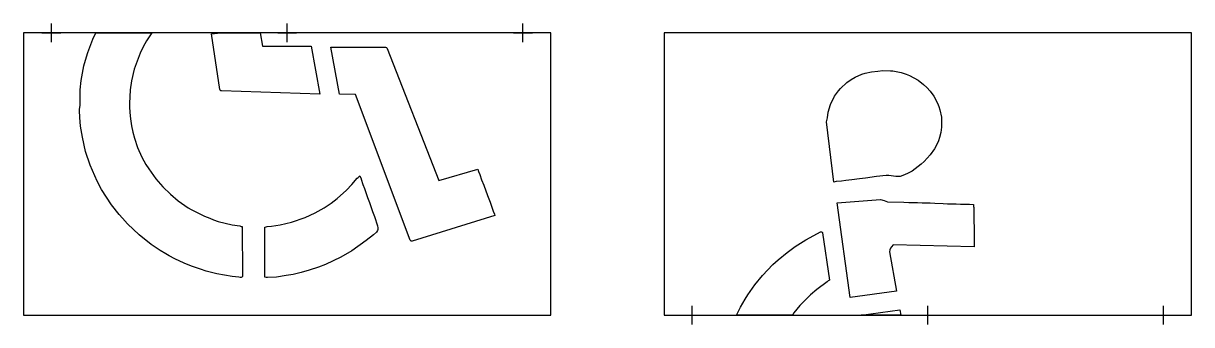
# Model space of a CAD drawing. Header units: inches. Extents: x 0 to 124, y -1 to 31.
import ezdxf

# ---------------------------------------------------------------- set-up
doc = ezdxf.new("R2010")
doc.units = ezdxf.units.IN
doc.header["$MEASUREMENT"] = 0
doc.layers.add('CUT', color=1, linetype='Continuous')
doc.layers.add('REG', color=5, linetype='Continuous')

msp = doc.modelspace()

# ---------------------------------------------------------------- linework, layer by layer
at = {"layer": 'CUT'}
for points in [[(0, 0), (56, 0), (56, 30), (0, 30)], [(13.07, 29.16), (12.7, 28.51), (12.38, 27.83), (11.75, 26.13), (11.47, 24.89), (11.32, 23.93), (11.25, 22.48), (11.28, 22.08), (11.33, 21.13), (11.39, 20.62), (11.48, 20.12), (11.62, 19.44), (11.79, 18.82), (12.12, 17.83), (12.59, 16.8), (13.01, 16.02), (13.3, 15.56), (14.06, 14.47), (14.8, 13.63), (15.6, 12.85), (16.43, 12.15), (17.5, 11.41), (17.82, 11.23), (19.21, 10.52), (19.79, 10.3), (20.19, 10.12), (20.66, 9.97), (22.15, 9.61), (22.97, 9.5), (23.13, 9.44), (23.22, 9.41), (23.27, 4.19), (23.26, 4.12), (23.23, 4.07), (23.18, 4.03), (23.12, 4.01), (23.02, 4.02), (22.87, 4.04), (22.16, 4.12), (20.54, 4.4), (19.41, 4.69), (18.8, 4.88), (17.84, 5.21), (17.08, 5.52), (16.09, 5.98), (15.48, 6.31), (15.13, 6.53), (14.52, 6.88), (13.55, 7.53), (12.29, 8.53), (11.05, 9.69), (10.51, 10.32), (10.16, 10.69), (9.34, 11.74), (8.31, 13.34), (7.84, 14.23), (7.08, 15.95), (6.61, 17.39), (6.26, 18.9), (6.07, 20.08), (5.99, 20.99), (5.95, 21.75), (5.96, 21.9), (6.03, 22.27), (6.03, 23.93), (6.13, 24.92), (6.43, 26.48), (6.7, 27.45), (6.84, 27.89), (7.36, 29.32), (7.69, 30), (13.63, 30)], [(20.88, 23.93), (20.87, 23.97), (19.96, 29.87), (20.93, 30), (25.13, 30), (25.39, 28.56), (30.54, 28.56), (31.46, 23.47), (21.03, 23.82), (20.99, 23.83), (20.95, 23.85), (20.92, 23.87), (20.89, 23.9)], [(68, 0), (124, 0), (124, 30), (68, 30)], [(49.25, 12.72), (49.55, 12), (49.88, 11.05), (50, 10.73), (50.05, 10.6), (41.28, 7.87), (41.24, 7.86), (41.19, 7.86), (41.15, 7.88), (41.12, 7.9), (41.09, 7.93), (41.07, 7.97), (35.27, 23.45), (33.55, 23.47), (32.64, 28.46), (38.44, 28.46), (38.51, 28.45), (38.56, 28.42), (38.59, 28.39), (38.62, 28.34), (44.11, 14.3), (48.23, 15.5), (48.31, 15.27), (48.45, 14.96), (48.64, 14.39), (48.87, 13.82)], [(92.3, 25.95), (93.17, 25.78), (93.69, 25.61), (94.04, 25.45), (94.96, 24.95), (95.53, 24.5), (95.9, 24.18), (96.25, 23.79), (96.63, 23.26), (97.02, 22.53), (97.17, 22.17), (97.29, 21.8), (97.44, 21.03), (97.46, 20.75), (97.46, 19.97), (97.39, 19.39), (97.25, 18.86), (97.13, 18.52), (96.87, 17.98), (96.71, 17.69), (96.26, 17.05), (95.61, 16.31), (95.29, 16.04), (94.32, 15.3), (93.84, 15.04), (93.34, 14.83), (93.07, 14.75), (92.87, 14.72), (92.61, 14.72), (91.85, 14.84), (91.57, 14.84), (90.55, 14.73), (89.38, 14.56), (88.74, 14.5), (87.94, 14.38), (87.29, 14.32), (86.82, 14.24), (86.28, 14.19), (86.01, 14.15), (85.23, 20.53), (85.34, 20.96), (85.43, 21.57), (85.68, 22.39), (86.1, 23.25), (86.53, 23.85), (86.73, 24.08), (87.42, 24.72), (87.86, 25.03), (88.29, 25.28), (88.99, 25.59), (89.36, 25.72), (90.01, 25.86), (90.68, 25.92), (91.21, 26), (92.02, 25.97)], [(37.6, 9.49), (37.64, 9.29), (37.64, 9.12), (37.59, 8.99), (37.47, 8.83), (37.15, 8.53), (36.4, 7.92), (34.86, 6.85), (33.7, 6.17), (32.07, 5.4), (31.33, 5.11), (30.34, 4.78), (29.5, 4.54), (28.64, 4.34), (27.88, 4.21), (26.88, 4.06), (25.9, 4), (25.78, 4.01), (25.62, 4.05), (25.62, 9.35), (25.76, 9.4), (25.87, 9.43), (26.33, 9.47), (27.24, 9.61), (28.45, 9.89), (29.9, 10.38), (30.96, 10.87), (31.93, 11.42), (32.66, 11.91), (33.3, 12.4), (34.31, 13.3), (34.86, 13.88), (35.42, 14.56), (35.55, 14.64), (35.73, 14.79), (35.84, 14.47), (35.85, 14.45), (36.03, 13.89), (36.21, 13.46), (36.52, 12.5), (36.73, 11.99), (37.04, 11.03), (37.26, 10.5)], [(99.46, 11.79), (100.35, 11.79), (100.44, 11.78), (100.86, 11.76), (100.86, 11.56), (100.88, 11.43), (100.88, 9.95), (100.92, 9.34), (100.93, 7.71), (100.92, 7.52), (100.93, 7.26), (92.33, 7.46), (92.15, 7.28), (92.02, 7.13), (91.95, 6.95), (91.94, 6.75), (92.66, 2.57), (87.75, 1.89), (86.36, 11.93), (90.96, 12.29), (91.37, 12.19), (91.72, 12.06), (93.46, 12.02), (93.99, 11.98), (94.9, 11.97), (95.41, 11.93), (96.26, 11.93), (96.74, 11.89), (97.63, 11.88), (98.1, 11.84), (98.99, 11.83)], [(77.63, 3.22), (78.44, 4.21), (79.55, 5.38), (80.1, 5.89), (81.06, 6.68), (81.51, 6.99), (81.92, 7.31), (83.04, 8.02), (84.29, 8.68), (84.6, 8.85), (84.65, 8.87), (84.71, 8.87), (84.77, 8.84), (84.81, 8.8), (84.83, 8.74), (85.56, 3.73), (85.43, 3.64), (85.32, 3.53), (84.22, 2.75), (83.54, 2.18), (82.43, 1.04), (81.78, 0.24), (81.63, 0), (75.69, 0), (75.69, 0), (76.1, 0.85), (76.61, 1.69), (76.88, 2.16)], [(93.03, 0.57), (93.13, 0), (88.93, 0)]]:
    msp.add_lwpolyline(points, close=True, dxfattribs=at)
at = {"layer": 'REG'}
for points in [[(2.97, 29), (2.97, 31)], [(28, 29), (28, 31)], [(53.03, 29), (53.03, 31)], [(1.97, 30), (3.97, 30)], [(27, 30), (29, 30)], [(52.03, 30), (54.03, 30)], [(69.97, 0), (71.97, 0)], [(70.97, -1), (70.97, 1)], [(95, 0), (97, 0)], [(96, -1), (96, 1)], [(120.03, 0), (122.03, 0)], [(121.03, -1), (121.03, 1)]]:
    msp.add_lwpolyline(points, dxfattribs=at)

doc.saveas('drawing.dxf')
